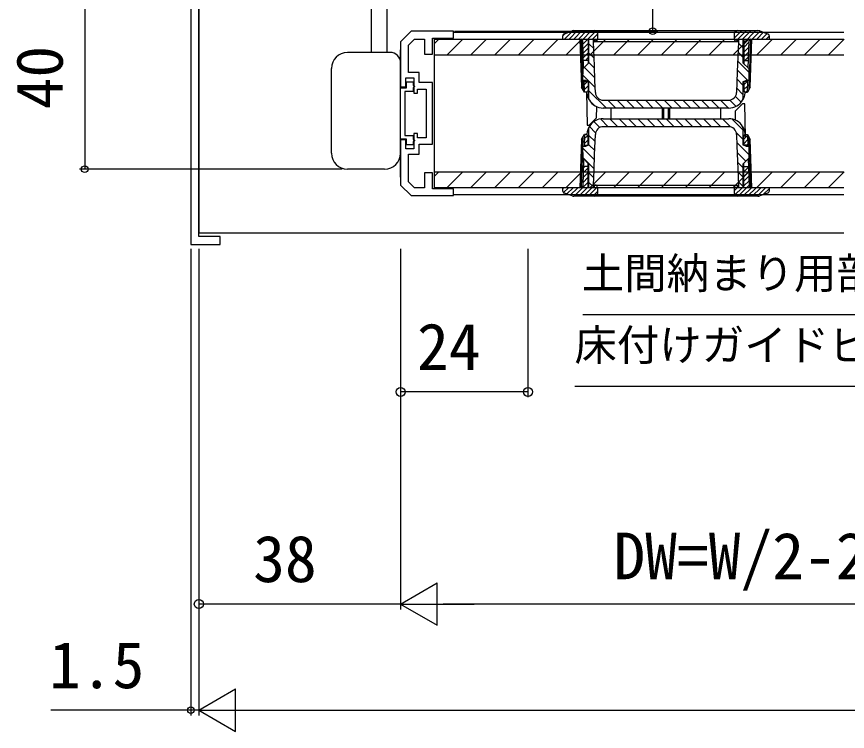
# Model space of a CAD drawing. Units: millimetres, scale not verified. Extents: x -525 to 525, y -804 to 800.
# Drawn here: x -22.5 to 134, y -502.8 to -368.1 of the extents above; entities that cross this region are included whole.
import ezdxf
from ezdxf.enums import TextEntityAlignment as Align

# ---------------------------------------------------------------- set-up
doc = ezdxf.new("R2010")
doc.units = ezdxf.units.MM
doc.header["$LTSCALE"] = 4
for name, color, linetype in [('0-2_YKK_11', 7, 'Continuous'), ('0-3_YKK_12', 2, 'Continuous'), ('0-4_YKK_13', 4, 'Continuous'), ('0-5_YKK_D', 6, 'Continuous')]:
    doc.layers.add(name, color=color, linetype=linetype)
doc.styles.add('ＭＳ ゴシック', font='')
doc.styles.get('ＭＳ ゴシック').set_extended_font_data('MS Gothic')

msp = doc.modelspace()

# ---------------------------------------------------------------- linework, layer by layer
at = {"layer": '0-2_YKK_11'}
msp.add_line((56.27, -397.317), (56.27, -375.317), dxfattribs=at)
for points in [[(55.87, -392.117), (55.87, -380.517), (53.37, -380.517), (53.37, -378.617), (51.37, -378.617), (51.37, -373.438), (52.491, -372.317), (54.37, -372.317), (54.37, -375.117), (55.87, -375.117), (55.87, -372.117), (59.87, -372.117), (59.87, -370.817), (51.87, -370.817), (49.87, -372.817), (49.87, -381.317), (50.87, -381.317), (50.87, -379.617), (52.37, -379.617), (52.37, -382.517), (53.07, -382.517), (53.07, -381.717), (54.67, -381.717), (54.67, -390.917), (53.07, -390.917), (53.07, -390.117), (52.37, -390.117), (52.37, -393.017), (50.87, -393.017), (50.87, -391.317), (49.87, -391.317), (49.87, -399.817), (51.87, -401.817), (59.87, -401.817), (59.87, -400.517), (55.87, -400.517), (55.87, -397.517), (54.37, -397.517), (54.37, -400.317), (52.491, -400.317)], [(52.491, -400.317), (51.37, -399.195), (51.37, -394.017), (53.37, -394.017), (53.37, -392.117), (55.87, -392.117)]]:
    msp.add_lwpolyline(points, dxfattribs=at)
at = {"layer": '0-3_YKK_12'}
for p, q in [((11.87, -363.818), (11.87, -408.815)), ((59.87, -371.017), (133.37, -371.017)), ((59.87, -401.617), (133.37, -401.617)), ((11.87, -408.815), (133.37, -408.815))]:
    msp.add_line(p, q, dxfattribs=at)
at = {"layer": '0-4_YKK_13'}
for p, q in [((44.37, -374.82), (44.37, -359.92)), ((47.37, -374.82), (47.37, -359.92)), ((80.725, -371.292), (82.21, -370.773)), ((82.303, -370.745), (80.731, -372.317)), ((83.215, -370.717), (81.615, -372.317)), ((84.099, -370.717), (82.499, -372.317)), ((82.54, -370.717), (117.2, -370.717)), ((84.983, -370.717), (83.383, -372.317)), ((85.867, -370.717), (84.131, -372.452)), ((86.697, -370.771), (84.203, -373.264)), ((114.151, -370.717), (112.77, -372.097)), ((113.267, -370.717), (112.77, -371.214)), ((115.035, -370.717), (113.435, -372.317)), ((115.919, -370.717), (114.319, -372.317)), ((116.803, -370.717), (114.52, -372.999)), ((117.605, -370.799), (116.087, -372.317)), ((117.531, -370.773), (119.016, -371.292)), ((56.27, -373.139), (57.092, -372.317)), ((58.583, -375.317), (61.583, -372.317)), ((63.073, -375.317), (66.073, -372.317)), ((67.563, -375.317), (70.563, -372.317)), ((72.053, -375.317), (75.053, -372.317)), ((76.543, -375.317), (79.543, -372.317)), ((80.39, -371.747), (80.37, -372.317)), ((80.37, -372.317), (83.88, -372.317)), ((80.951, -371.213), (80.389, -371.775)), ((81.033, -375.317), (84.033, -372.317)), ((83.67, -372.317), (83.987, -381.395)), ((83.87, -372.317), (84.2, -381.763)), ((85.22, -372.317), (86.37, -372.317)), ((85.22, -372.317), (85.22, -376.927)), ((85.37, -376.777), (85.37, -372.317)), ((85.523, -375.317), (88.523, -372.317)), ((86.97, -371.381), (86.035, -372.317)), ((86.22, -372.817), (86.22, -372.317)), ((86.37, -372.317), (86.37, -372.817)), ((86.97, -372.265), (86.418, -372.817)), ((86.97, -371.217), (86.97, -372.317)), ((90.013, -375.317), (93.013, -372.317)), ((94.504, -375.317), (97.504, -372.317)), ((98.994, -375.317), (101.994, -372.317)), ((103.484, -375.317), (106.484, -372.317)), ((107.974, -375.317), (110.974, -372.317)), ((112.464, -375.317), (115.464, -372.317)), ((112.77, -372.317), (112.77, -371.217)), ((113.37, -372.381), (113.009, -372.743)), ((113.37, -372.317), (114.52, -372.317)), ((113.37, -372.817), (113.37, -372.317)), ((113.52, -372.317), (113.52, -372.817)), ((114.37, -372.317), (114.37, -376.777)), ((114.52, -372.317), (114.52, -376.927)), ((115.54, -381.763), (115.87, -372.317)), ((115.753, -381.395), (116.07, -372.317)), ((115.86, -372.317), (119.37, -372.317)), ((116.954, -375.317), (119.954, -372.317)), ((118.259, -371.028), (116.971, -372.317)), ((118.914, -371.257), (117.854, -372.317)), ((119.347, -371.707), (118.738, -372.317)), ((119.37, -372.317), (119.35, -371.747)), ((121.444, -375.317), (124.444, -372.317)), ((125.935, -375.317), (128.935, -372.317)), ((130.425, -375.317), (133.425, -372.317)), ((84.361, -377.786), (84.18, -372.606)), ((85.22, -373.131), (84.233, -374.118)), ((85.22, -374.015), (84.263, -374.972)), ((86.267, -374.096), (85.37, -373.199)), ((113.37, -372.817), (86.37, -372.817)), ((114.37, -373.915), (113.511, -373.056)), ((115.551, -372.852), (114.52, -373.883)), ((115.519, -373.768), (114.52, -374.767)), ((115.379, -377.786), (115.56, -372.606)), ((47.87, -374.82), (39.87, -374.82)), ((49.87, -398.316), (49.87, -374.316)), ((85.22, -374.899), (84.293, -375.826)), ((86.333, -375.93), (85.37, -374.967)), ((114.37, -375.683), (113.449, -374.762)), ((115.488, -374.683), (114.52, -375.651)), ((115.456, -375.599), (114.738, -376.317)), ((49.87, -393.82), (49.87, -376.82)), ((85.22, -376.317), (84.31, -376.317)), ((85.22, -375.783), (84.686, -376.317)), ((86.4, -377.765), (85.37, -376.735)), ((115.545, -378.625), (113.387, -376.468)), ((114.52, -376.317), (115.43, -376.317)), ((36.87, -393.82), (36.87, -377.82)), ((86.467, -379.599), (84.507, -377.64)), ((115.228, -380.077), (113.325, -378.174)), ((86.534, -381.434), (84.187, -379.088)), ((84.519, -382.317), (84.441, -380.077)), ((85.22, -380.307), (85.22, -382.016)), ((114.37, -380.986), (113.263, -379.879)), ((114.52, -380.307), (114.52, -382.016)), ((115.221, -382.317), (115.299, -380.077)), ((84.519, -382.317), (83.987, -381.395)), ((84.45, -380.317), (85.22, -380.317)), ((85.106, -380.317), (84.472, -380.951)), ((85.22, -381.086), (84.501, -381.805)), ((85.37, -383.577), (85.37, -380.377)), ((114.37, -382.754), (113.201, -381.585)), ((114.37, -380.377), (114.37, -383.577)), ((115.291, -380.317), (114.52, -380.317)), ((115.158, -380.317), (114.52, -380.954)), ((115.264, -381.094), (114.52, -381.838)), ((115.753, -381.395), (115.221, -382.317)), ((84.92, -382.317), (84.519, -382.317)), ((85.22, -381.97), (84.873, -382.317)), ((84.895, -382.317), (85.003, -388.517)), ((85.22, -382.016), (84.92, -382.317)), ((85.031, -382.409), (85.025, -382.212)), ((85.087, -382.902), (85.031, -382.409)), ((88.649, -385.317), (85.37, -382.038)), ((114.047, -384.199), (112.951, -383.103)), ((114.82, -382.317), (114.52, -382.016)), ((114.71, -382.409), (114.653, -382.902)), ((114.716, -382.212), (114.71, -382.409)), ((114.82, -382.317), (115.221, -382.317)), ((115.232, -382.01), (114.925, -382.317)), ((86.399, -384.835), (85.511, -383.946)), ((88.067, -383.817), (111.674, -383.817)), ((90.416, -385.317), (88.916, -383.817)), ((92.184, -385.317), (90.684, -383.817)), ((93.952, -385.317), (92.452, -383.817)), ((95.72, -385.317), (94.22, -383.817)), ((97.487, -385.317), (95.987, -383.817)), ((99.255, -385.317), (97.755, -383.817)), ((101.023, -385.317), (99.523, -383.817)), ((102.791, -385.317), (101.291, -383.817)), ((104.558, -385.317), (103.058, -383.817)), ((106.326, -385.317), (104.826, -383.817)), ((108.094, -385.317), (106.594, -383.817)), ((109.862, -385.317), (108.362, -383.817)), ((111.63, -385.317), (110.13, -383.817)), ((113.071, -384.99), (111.883, -383.802)), ((114.846, -390.717), (114.737, -384.517)), ((86.781, -385.044), (86.743, -387.193)), ((111.711, -385.316), (88.029, -385.316)), ((89.57, -387.316), (89.57, -385.316)), ((99.17, -385.316), (99.17, -387.316)), ((99.47, -387.316), (99.47, -385.316)), ((100.27, -385.316), (100.27, -387.316)), ((100.57, -387.316), (100.57, -385.316)), ((110.17, -385.316), (110.17, -387.316)), ((112.966, -387.592), (112.997, -385.84)), ((87.401, -388.972), (86.296, -387.868)), ((89.013, -388.817), (87.551, -387.355)), ((88.029, -387.316), (111.711, -387.316)), ((90.781, -388.817), (89.281, -387.317)), ((92.549, -388.817), (91.049, -387.317)), ((94.316, -388.817), (92.816, -387.317)), ((96.084, -388.817), (94.584, -387.317)), ((97.852, -388.817), (96.352, -387.317)), ((99.62, -388.817), (98.12, -387.317)), ((101.387, -388.817), (99.887, -387.317)), ((103.155, -388.817), (101.655, -387.317)), ((104.923, -388.817), (103.423, -387.317)), ((106.691, -388.817), (105.191, -387.317)), ((108.458, -388.817), (106.958, -387.317)), ((110.226, -388.817), (108.726, -387.317)), ((112.039, -388.862), (110.494, -387.317)), ((114.37, -389.425), (112.325, -387.38)), ((85.37, -392.257), (85.37, -389.056)), ((86.612, -389.951), (85.448, -388.787)), ((111.674, -388.817), (88.067, -388.817)), ((114.37, -389.056), (114.37, -392.257)), ((83.987, -391.238), (83.67, -400.317)), ((84.2, -390.87), (83.87, -400.317)), ((83.987, -391.238), (84.519, -390.317)), ((84.519, -390.317), (84.441, -392.557)), ((85.116, -390.513), (84.491, -391.138)), ((84.92, -390.317), (84.519, -390.317)), ((84.92, -390.317), (85.22, -390.616)), ((85.025, -390.421), (85.031, -390.224)), ((85.031, -390.224), (85.087, -389.731)), ((85.22, -392.326), (85.22, -390.616)), ((86.518, -391.625), (85.37, -390.477)), ((114.37, -391.193), (113.129, -389.951)), ((114.52, -390.616), (114.82, -390.317)), ((115.226, -390.455), (114.52, -391.161)), ((114.52, -392.326), (114.52, -390.616)), ((114.653, -389.731), (114.71, -390.224)), ((114.71, -390.224), (114.716, -390.421)), ((114.82, -390.317), (115.221, -390.317)), ((115.221, -390.317), (115.753, -391.238)), ((115.221, -390.317), (115.299, -392.557)), ((115.87, -400.317), (115.54, -390.87)), ((116.07, -400.317), (115.753, -391.238)), ((86.394, -395.036), (84.175, -392.817)), ((84.45, -392.317), (85.22, -392.317)), ((85.22, -391.293), (84.459, -392.054)), ((85.22, -392.176), (85.08, -392.317)), ((86.456, -393.331), (85.37, -392.245)), ((115.543, -394.133), (113.229, -391.82)), ((115.256, -391.309), (114.52, -392.045)), ((115.291, -392.317), (114.52, -392.317)), ((115.285, -392.163), (115.132, -392.317)), ((114.934, -395.292), (113.296, -393.654)), ((84.361, -394.847), (84.18, -400.027)), ((86.332, -396.742), (84.206, -394.616)), ((85.22, -400.317), (85.22, -395.706)), ((85.37, -400.317), (85.37, -395.857)), ((114.37, -396.496), (113.363, -395.489)), ((114.37, -395.857), (114.37, -400.317)), ((114.52, -400.317), (114.52, -395.706)), ((115.379, -394.847), (115.56, -400.027)), ((46.87, -396.82), (39.87, -396.82)), ((56.27, -398.139), (57.092, -397.317)), ((58.583, -400.317), (61.583, -397.317)), ((63.073, -400.317), (66.073, -397.317)), ((67.563, -400.317), (70.563, -397.317)), ((72.053, -400.317), (75.053, -397.317)), ((76.543, -400.317), (79.543, -397.317)), ((81.033, -400.317), (84.033, -397.317)), ((85.22, -397.48), (84.235, -398.465)), ((85.22, -396.596), (84.267, -397.549)), ((84.616, -396.317), (84.299, -396.633)), ((85.22, -396.316), (84.31, -396.316)), ((85.523, -400.317), (88.523, -397.317)), ((90.013, -400.317), (93.013, -397.317)), ((94.504, -400.317), (97.504, -397.317)), ((98.994, -400.317), (101.994, -397.317)), ((103.484, -400.317), (106.484, -397.317)), ((107.974, -400.317), (110.974, -397.317)), ((112.464, -400.317), (115.464, -397.317)), ((114.37, -398.264), (113.429, -397.323)), ((114.52, -396.316), (115.43, -396.316)), ((114.668, -396.317), (114.52, -396.464)), ((115.435, -396.433), (114.52, -397.348)), ((115.464, -397.288), (114.52, -398.232)), ((116.954, -400.317), (119.954, -397.317)), ((121.444, -400.317), (124.444, -397.317)), ((125.935, -400.317), (128.935, -397.317)), ((130.425, -400.317), (133.425, -397.317)), ((85.22, -398.364), (84.203, -399.381)), ((86.27, -398.448), (85.37, -397.548)), ((115.494, -398.142), (114.52, -399.116)), ((115.524, -398.996), (114.52, -399.999)), ((83.88, -400.317), (80.37, -400.317)), ((80.37, -400.317), (80.39, -400.886)), ((80.616, -400.317), (80.378, -400.554)), ((81.499, -400.317), (80.566, -401.25)), ((82.383, -400.317), (81.195, -401.505)), ((83.267, -400.317), (81.849, -401.734)), ((85.22, -399.247), (82.551, -401.917)), ((85.22, -400.131), (83.435, -401.917)), ((85.919, -400.317), (84.319, -401.917)), ((86.948, -400.171), (85.203, -401.917)), ((86.37, -400.317), (85.22, -400.317)), ((86.22, -400.166), (85.37, -399.316)), ((86.22, -400.317), (86.22, -399.817)), ((86.37, -399.817), (113.37, -399.817)), ((86.37, -399.817), (86.37, -400.317)), ((86.419, -399.817), (86.37, -399.865)), ((86.97, -400.317), (86.97, -401.417)), ((113.37, -400.266), (112.77, -400.866)), ((112.77, -401.417), (112.77, -400.317)), ((114.203, -400.317), (112.843, -401.677)), ((113.37, -400.317), (113.37, -399.817)), ((114.52, -400.317), (113.37, -400.317)), ((115.554, -399.85), (113.487, -401.917)), ((114.37, -400.032), (113.496, -399.158)), ((113.52, -399.817), (113.52, -400.317)), ((114.37, -400.317), (113.52, -400.317)), ((115.971, -400.317), (114.371, -401.917)), ((116.855, -400.317), (115.255, -401.917)), ((119.37, -400.317), (115.86, -400.317)), ((117.739, -400.317), (116.139, -401.917)), ((118.623, -400.317), (117.023, -401.917)), ((119.365, -400.458), (118.195, -401.628)), ((119.35, -400.886), (119.37, -400.317)), ((82.21, -401.86), (80.725, -401.341)), ((117.2, -401.917), (82.54, -401.917)), ((86.97, -401.033), (86.087, -401.917)), ((119.016, -401.341), (117.531, -401.86))]:
    msp.add_line(p, q, dxfattribs=at)
for points in [[(15.87, -363.116), (15.87, -361.616), (10.37, -361.616), (10.37, -411.016), (15.87, -411.016), (15.87, -409.516)], [(15.87, -409.516), (11.87, -409.516), (11.87, -363.116), (15.87, -363.116)], [(133.37, -375.317), (56.27, -375.317), (56.27, -372.317), (133.37, -372.317)], [(86.568, -382.371), (86.488, -380.188), (86.385, -377.345), (86.22, -372.817)], [(113.52, -372.817), (113.417, -375.66), (113.313, -378.503), (113.173, -382.371)], [(85.37, -376.777), (84.207, -377.939), (84.17, -380.077), (84.727, -380.077), (85.37, -380.377)], [(114.37, -380.377), (115.014, -380.077), (115.57, -380.077), (115.533, -377.939), (114.37, -376.777)], [(85.438, -383.829), (85.411, -383.781), (85.347, -383.66), (85.272, -383.497), (85.199, -383.311), (85.137, -383.11), (85.087, -382.902)], [(114.653, -382.902), (114.604, -383.111), (114.541, -383.311), (114.469, -383.498), (114.393, -383.661), (114.329, -383.782), (114.302, -383.829)], [(114.737, -384.517), (114.32, -384.517), (112.997, -385.84)], [(85.003, -388.517), (85.42, -388.517), (86.743, -387.193)], [(85.087, -389.731), (85.136, -389.522), (85.199, -389.322), (85.272, -389.135), (85.347, -388.972), (85.411, -388.851), (85.438, -388.804)], [(114.302, -388.804), (114.329, -388.852), (114.393, -388.973), (114.469, -389.136), (114.542, -389.322), (114.603, -389.523), (114.653, -389.731)], [(86.22, -399.817), (86.324, -396.973), (86.427, -394.13), (86.568, -390.262)], [(113.173, -390.262), (113.252, -392.445), (113.355, -395.288), (113.52, -399.817)], [(85.37, -392.257), (84.727, -392.557), (84.17, -392.557), (84.207, -394.694), (85.37, -395.857)], [(114.37, -395.857), (115.533, -394.694), (115.57, -392.557), (115.014, -392.557), (114.37, -392.257)], [(133.37, -400.317), (56.27, -400.317), (56.27, -397.317), (133.37, -397.317)]]:
    msp.add_lwpolyline(points, dxfattribs=at)
msp.add_lwpolyline([(49.87, -391.166), (49.87, -381.466), (50.97, -381.466), (50.97, -380.366), (52.27, -380.366), (52.27, -380.966), (52.47, -381.166), (52.47, -381.266), (52.27, -381.466), (52.27, -382.166), (50.67, -382.166), (50.67, -390.466), (52.27, -390.466), (52.27, -391.166), (52.47, -391.366), (52.47, -391.466), (52.27, -391.666), (52.27, -392.266), (50.97, -392.266), (50.97, -391.166)], close=True, dxfattribs=at)
for centre, radius, start, end in [((82.54, -371.717), 1, 90, 109.2901), ((86.47, -371.217), 0.5, 0, 90), ((113.27, -371.217), 0.5, 90, 180), ((117.2, -371.717), 1, 70.7099, 90), ((80.89, -371.764), 0.5, 109.29005, 178), ((83.88, -372.617), 0.3, 2, 90), ((86.47, -372.317), 0.5, 270, 0), ((113.27, -372.317), 0.5, 180, 270), ((115.86, -372.617), 0.3, 90, 178), ((118.851, -371.764), 0.5, 2, 70.70995), ((39.87, -377.82), 3, 90, 180), ((47.87, -376.82), 2, 0, 90), ((88.067, -382.317), 1.5, 182.08257, 270), ((111.674, -382.317), 1.5, 270, 357.91743), ((85.87, -383.577), 0.5, 180, 210.27168), ((88.029, -382.317), 3, 210.27168, 270), ((111.711, -382.317), 3, 270, 329.72832), ((113.87, -383.577), 0.5, 329.72832, 0), ((88.029, -390.317), 3, 90, 149.72832), ((111.711, -390.317), 3, 30.27168, 90), ((85.87, -389.056), 0.5, 149.72832, 180), ((88.067, -390.317), 1.5, 90, 177.91743), ((111.674, -390.317), 1.5, 2.08257, 90), ((113.87, -389.056), 0.5, 0, 30.27168), ((39.87, -393.82), 3, 180, 270), ((46.87, -393.82), 3, 270, 0), ((83.88, -400.017), 0.3, 270, 358), ((86.47, -400.317), 0.5, 0, 90), ((113.27, -400.317), 0.5, 90, 180), ((115.86, -400.017), 0.3, 182, 270), ((80.89, -400.869), 0.5, 182, 250.70995), ((82.54, -400.917), 1, 250.7099, 270), ((86.47, -401.417), 0.5, 270, 0), ((113.27, -401.417), 0.5, 180, 270), ((117.2, -400.917), 1, 270, 289.2901), ((118.851, -400.869), 0.5, 289.29005, 358)]:
    msp.add_arc(centre, radius, start, end, dxfattribs=at)
at = {"layer": '0-5_YKK_D'}
for p, q in [((-9.63, -356.82), (-9.63, -396.82)), ((60.004, -370.817), (98.37, -370.817)), ((38.87, -396.82), (-10.63, -396.82)), ((10.37, -411.815), (10.37, -499.815)), ((11.87, -411.815), (11.87, -479.815)), ((11.87, -411.815), (11.87, -499.815)), ((11.87, -411.815), (11.87, -499.815)), ((49.87, -411.815), (49.87, -479.815)), ((49.87, -411.815), (49.87, -479.815)), ((49.87, -411.815), (49.87, -439.815)), ((73.87, -411.815), (73.87, -439.815)), ((73.87, -438.815), (49.87, -438.815)), ((49.87, -478.815), (56.798, -474.815)), ((56.798, -482.815), (56.798, -474.815)), ((49.87, -478.815), (11.87, -478.815)), ((49.87, -478.815), (56.798, -482.815)), ((49.87, -478.815), (63.727, -478.815)), ((211.87, -478.815), (57.87, -478.815)), ((11.87, -498.815), (18.798, -494.815)), ((18.798, -502.815), (18.798, -494.815)), ((10.37, -498.815), (-16.003, -498.815)), ((11.87, -498.815), (10.37, -498.815)), ((11.87, -498.815), (14.42, -498.815)), ((11.87, -498.815), (18.798, -502.815)), ((11.87, -498.815), (25.727, -498.815)), ((19.87, -498.815), (395.87, -498.815))]:
    msp.add_line(p, q, dxfattribs=at)
for points in [[(97.37, -370.817), (97.37, -365.316), (97.37, -340.539)], [(207.87, -392.317), (206.183, -394.229), (167.773, -437.767), (82.678, -437.767)], [(194.628, -399.559), (193.016, -401.535), (174.47, -424.279), (84.193, -424.279)]]:
    msp.add_lwpolyline(points, dxfattribs=at)
for centre, radius in [((97.37, -370.817), 0.637), ((-9.63, -396.82), 0.637), ((49.87, -438.815), 0.85), ((73.87, -438.815), 0.85), ((11.87, -478.815), 0.85), ((10.37, -498.815), 0.637)]:
    msp.add_circle(centre, radius, dxfattribs=at)

# ---------------------------------------------------------------- texts
at = {"layer": '0-5_YKK_D', "style": 'ＭＳ ゴシック'}
msp.add_text('40', height=8.798, rotation=90, dxfattribs=at).set_placement((-11.13, -385.548), align=Align.BOTTOM_LEFT)
for s, height, p in [('土間納まり用部品', 5.865, (83.999, -421.129)), ('24', 8.798, (52.972, -437.315)), ('床付けガイドピン', 5.865, (82.62, -434.662)), ('DW=W/2-26', 8.798, (89.972, -476.769)), ('38', 8.798, (22.109, -477.315)), ('1.5', 8.798, (-16.343, -497.315))]:
    msp.add_text(s, height=height, dxfattribs=at).set_placement(p, align=Align.BOTTOM_LEFT)

doc.saveas('drawing.dxf')
